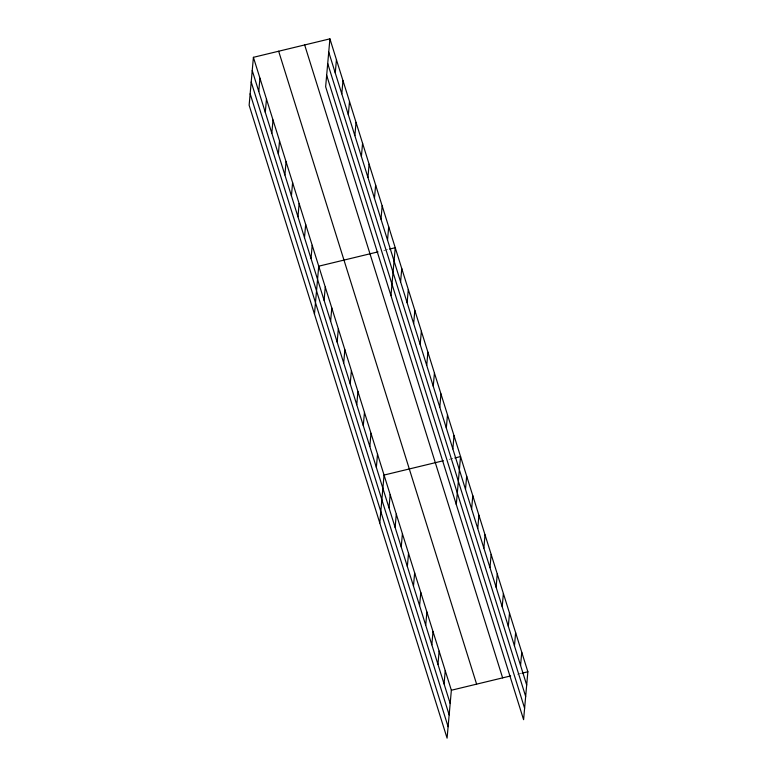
<?xml version="1.0" encoding="UTF-8"?>
<svg xmlns="http://www.w3.org/2000/svg" width="777" height="777" viewBox="0 0 777 777"><rect width="100%" height="100%" fill="white"/><g stroke="black" fill="none" stroke-linecap="round" stroke-linejoin="round"><path stroke-width="0.58" stroke-dasharray="3.88 2.91" d="M383.76 250.485L388.354 249.378M449.087 459.353L453.681 458.245M517.54 674.271L522.125 673.164"/><path stroke-width="1.17" d="M253.409 57.323L249.135 105.225L447.086 738.15L451.359 690.248L253.409 57.323L329.914 38.85L527.865 671.775L523.591 719.677L325.641 86.752L329.914 38.85M258.76 91.433L259.945 78.215M265.297 112.325L266.472 99.097M271.824 133.207L273.009 119.988M278.36 154.089L279.535 140.87M284.887 174.98L286.072 161.762M291.424 195.862L292.608 182.644M297.96 216.754L299.135 203.535M304.487 237.636L305.672 224.417M311.023 258.527L312.199 245.309M335.266 72.96L336.441 59.732M314.462 314.093L318.735 266.19L378.02 251.874M341.793 93.842L342.978 80.623M324.087 300.301L325.262 287.072M348.329 114.734L349.504 101.505M330.623 321.183L331.798 307.964M354.866 135.616L356.041 122.397M337.15 342.074L338.335 328.846M361.392 156.507L362.577 143.279M343.687 362.956L344.862 349.737M367.929 177.389L369.104 164.17M350.213 383.848L351.398 370.619M374.456 198.281L375.641 185.052M356.75 404.73L357.925 391.511M380.992 219.163L382.167 205.944M363.286 425.621L364.462 412.393M387.519 240.054L388.704 226.826M369.813 446.503L370.998 433.284M390.957 295.61L395.24 247.717L389.5 249.106M376.35 467.395L377.525 454.166M400.592 281.828L401.767 268.599M379.788 522.95L384.061 475.058L443.346 460.742M407.119 302.709L408.304 289.491M388.995 507.847L390.18 494.619M395.114 527.408L396.299 514.18M413.655 323.601L414.831 310.373M401.233 546.969L402.418 533.75M420.182 344.483L421.367 331.264M407.352 566.53L408.537 553.311M426.719 365.375L427.894 352.146M413.471 586.091L414.656 572.872M433.255 386.256L434.43 373.038M419.59 605.662L420.775 592.433M439.782 407.148L440.967 393.92M425.709 625.223L426.894 611.994M446.319 428.03L447.494 414.811M431.827 644.784L433.012 631.565M452.845 448.921L454.03 435.693M437.946 664.345L439.131 651.126M456.284 504.477L460.557 456.585L454.827 457.964M444.065 683.915L445.24 670.687M465.501 489.364L466.676 476.146M471.62 508.935L472.795 495.707M477.738 528.496L478.914 515.268M483.857 548.057L485.033 534.838M489.976 567.618L491.151 554.399M496.095 587.189L497.27 573.96M502.214 606.75L503.389 593.521M508.333 626.311L509.508 613.092M514.452 645.872L515.627 632.653M520.571 665.433L521.746 652.214M451.359 690.248L510.654 675.932M522.125 673.164L527.865 671.775M328.729 52.069L526.689 685.003M327.709 63.52L525.66 696.445M326.661 75.301L524.611 708.236M304.662 44.949L502.622 677.874M278.652 51.224L476.612 684.158M252.234 70.552L450.184 703.476M251.204 81.993L449.164 714.918M250.155 93.784L448.106 726.709"/></g></svg>
